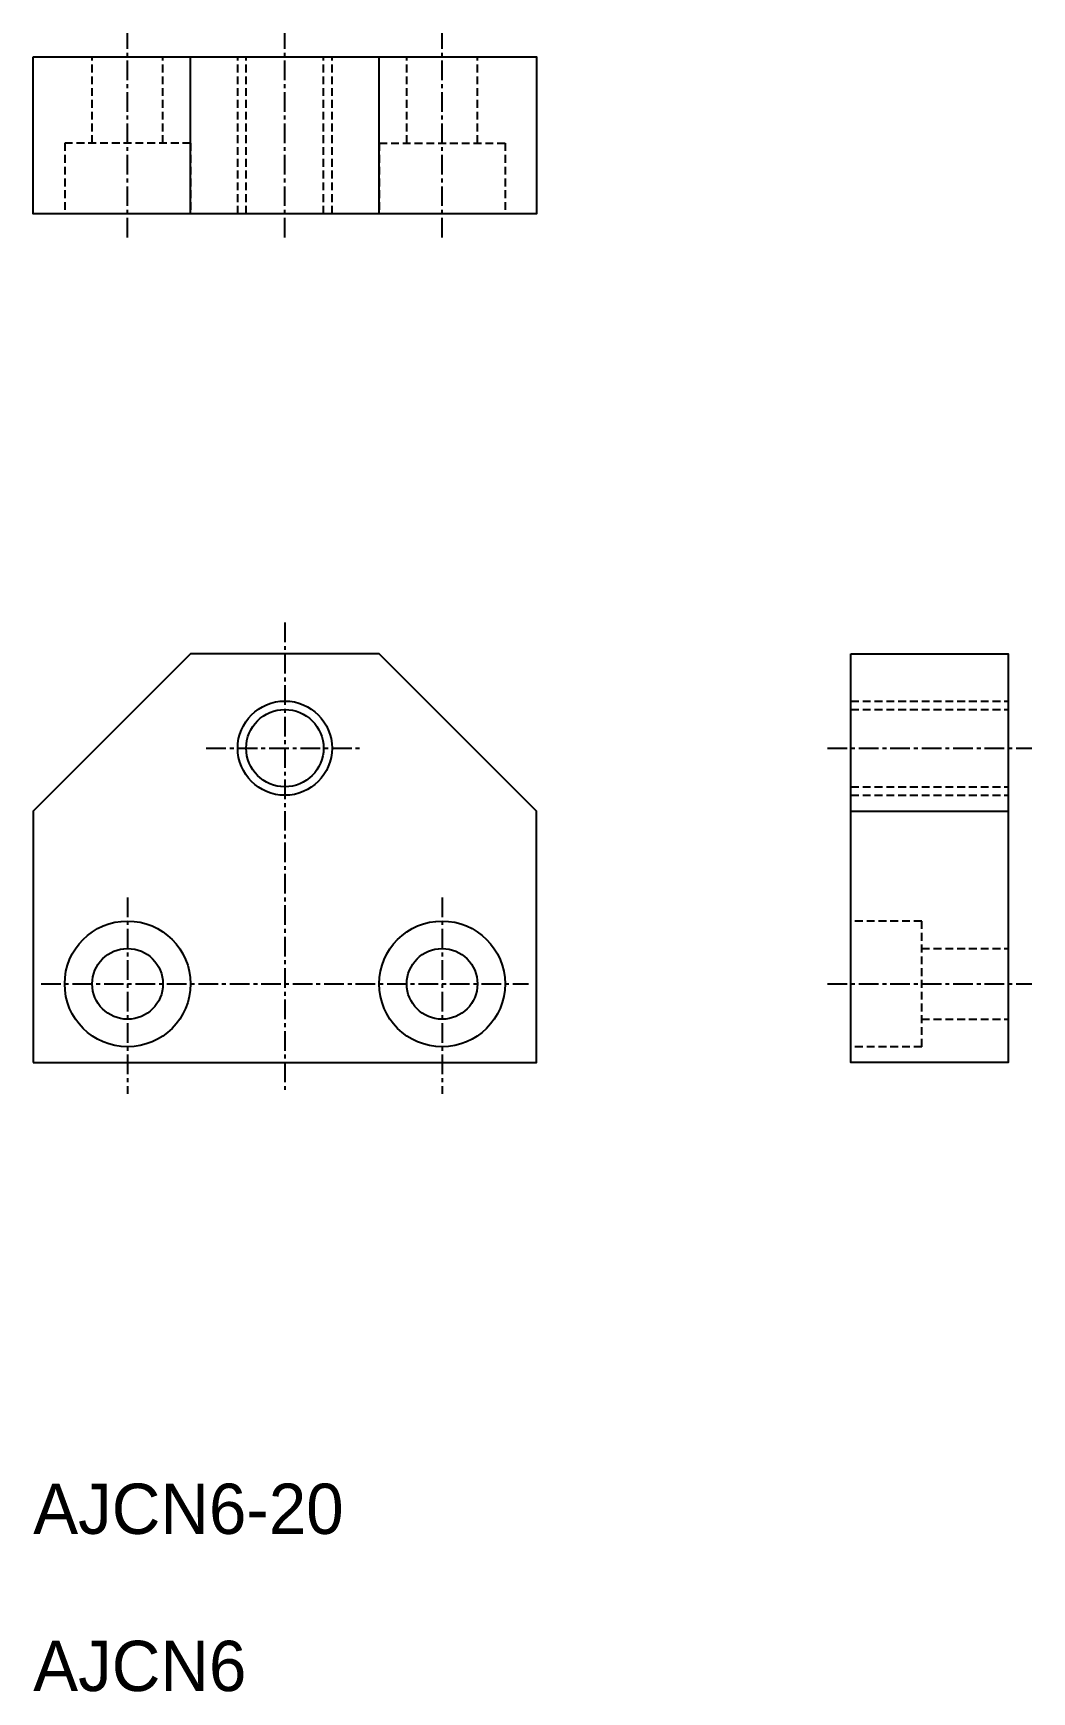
# Model space of a CAD drawing. Extents: x -2926 to -2863, y -1269 to -1163.
import ezdxf

# ---------------------------------------------------------------- set-up
doc = ezdxf.new("R2010")
doc.units = 0
doc.linetypes.add('CENTER', pattern=[2, 1.25, -0.25, 0.25, -0.25])
doc.linetypes.add('DASHED', pattern=[0.75, 0.5, -0.25])
doc.layers.get('0').update_dxf_attribs({"linetype": 'CONTINUOUS'})
doc.layers.add('CENTER', color=1, linetype='CENTER')

msp = doc.modelspace()

# ---------------------------------------------------------------- linework, layer by layer
at = {"color": 3, "linetype": 'DASHED'}
for p, q in [((-2922.25, -1170.4), (-2922.25, -1164.9)), ((-2917.75, -1170.4), (-2917.75, -1164.9)), ((-2913, -1174.9), (-2913, -1164.9)), ((-2912.46, -1174.9), (-2912.46, -1164.9)), ((-2907.54, -1174.9), (-2907.54, -1164.9)), ((-2907, -1174.9), (-2907, -1164.9)), ((-2902.25, -1170.4), (-2902.25, -1164.9)), ((-2897.75, -1170.4), (-2897.75, -1164.9)), ((-2916, -1170.4), (-2924, -1170.4)), ((-2924, -1170.4), (-2924, -1174.9)), ((-2916, -1170.4), (-2916, -1174.9)), ((-2904, -1170.4), (-2904, -1174.9)), ((-2904, -1170.4), (-2896, -1170.4)), ((-2896, -1170.4), (-2896, -1174.9)), ((-2874, -1205.9), (-2864, -1205.9)), ((-2874, -1206.44), (-2864, -1206.44)), ((-2874, -1211.36), (-2864, -1211.36)), ((-2874, -1211.9), (-2864, -1211.9)), ((-2869.5, -1219.9), (-2874, -1219.9)), ((-2869.5, -1227.9), (-2869.5, -1219.9)), ((-2869.5, -1221.65), (-2864, -1221.65)), ((-2869.5, -1226.15), (-2864, -1226.15)), ((-2869.5, -1227.9), (-2874, -1227.9))]:
    msp.add_line(p, q, dxfattribs=at)
at = {"color": 7, "linetype": 'CONTINUOUS'}
for p, q in [((-2916, -1174.9), (-2916, -1164.9)), ((-2904, -1174.9), (-2904, -1164.9)), ((-2874, -1212.9), (-2864, -1212.9))]:
    msp.add_line(p, q, dxfattribs=at)
for points in [[(-2926, -1164.9), (-2894, -1164.9), (-2894, -1174.9), (-2926, -1174.9)], [(-2926, -1228.9), (-2894, -1228.9), (-2894, -1212.9), (-2904, -1202.9), (-2916, -1202.9), (-2926, -1212.9)], [(-2874, -1202.9), (-2864, -1202.9), (-2864, -1228.9), (-2874, -1228.9)]]:
    msp.add_lwpolyline(points, close=True, dxfattribs=at)
at = {"color": 3, "linetype": 'CONTINUOUS'}
msp.add_circle((-2910, -1208.9), 3, dxfattribs=at)
at = {"color": 7, "linetype": 'CONTINUOUS'}
for centre, radius in [((-2910, -1208.9), 2.46), ((-2920, -1223.9), 4), ((-2900, -1223.9), 4), ((-2920, -1223.9), 2.25), ((-2900, -1223.9), 2.25)]:
    msp.add_circle(centre, radius, dxfattribs=at)
at = {"layer": 'CENTER', "color": 1, "linetype": 'CENTER'}
for p, q in [((-2920, -1176.4), (-2920, -1163.4)), ((-2910, -1176.4), (-2910, -1163.4)), ((-2900, -1176.4), (-2900, -1163.4)), ((-2910, -1200.9), (-2910, -1230.9)), ((-2915, -1208.9), (-2905, -1208.9)), ((-2913, -1208.9), (-2907, -1208.9)), ((-2875.5, -1208.9), (-2862.5, -1208.9)), ((-2920, -1218.4), (-2920, -1230.9)), ((-2900, -1218.4), (-2900, -1230.9)), ((-2925.5, -1223.9), (-2894.5, -1223.9)), ((-2875.5, -1223.9), (-2862.5, -1223.9))]:
    msp.add_line(p, q, dxfattribs=at)

# ---------------------------------------------------------------- texts
at = {"color": 7, "linetype": 'CONTINUOUS'}
for s, p in [('AJCN6-20', (-2926, -1258.9)), ('AJCN6', (-2926, -1268.9))]:
    msp.add_text(s, height=3.2, dxfattribs=at).set_placement(p)

doc.saveas('drawing.dxf')
